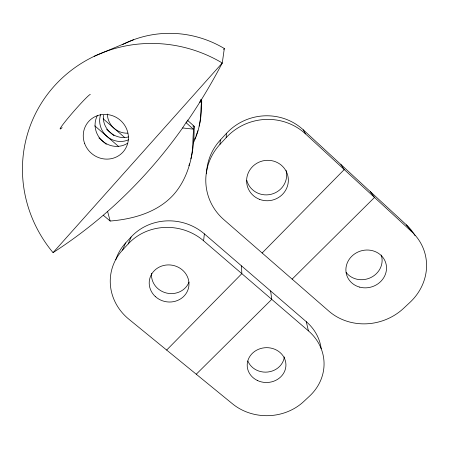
<?xml version="1.0" encoding="UTF-8"?>
<svg xmlns="http://www.w3.org/2000/svg" width="449" height="449" viewBox="0 0 449 449"><rect width="100%" height="100%" fill="white"/><g stroke="black" fill="none" stroke-linecap="round" stroke-linejoin="round"><path stroke-width="0.67" d="M406.401 224.87L411.593 231.583A54.133 49.586 -17.6 0 1 409.909 302.43L403.572 308.345A53.925 49.384 -16.6 0 1 328.893 311.157L223.787 219.589A55.182 53.369 -10.5 0 1 219.999 144.331L226.201 137.596L226.352 133.476A53.762 52.151 -14.1 0 1 303.283 129.84L406.401 224.87A52.584 48.335 -18 0 1 415.011 235.59M219.999 144.331L220.33 140.021L226.352 133.476M125.619 242.954L122.538 250.071A52.696 48.902 11.4 0 0 128.857 319.194L232.548 403.859A51.074 45.82 -1.8 0 0 303.76 401.513L309.574 396.085A51.22 46.039 -2.5 0 0 308.412 330.862L203.588 240.782L204.379 233.884A51.343 47.942 11 0 0 131.136 236.96L125.619 242.954A51.22 47.689 11.5 0 0 115.769 259.786M190.847 158.912C193.671 148.215 192.223 136.928 194.159 126.248L187.216 120.057M199.132 126.124C201.27 117.683 200.467 108.826 201.702 100.363L200.697 99.459M195.904 136.322L197.953 130.681M122.487 44.597A104.589 102.159 29.8 0 1 224.315 48.514L222.272 62.995A133.589 128.577 23.5 0 0 53.981 86.399A133.589 128.577 23.5 0 0 53.049 252.635A742.747 584.413 63.3 0 0 103.264 215.234L107.592 211.457A712.092 564.505 63 0 0 182.591 127.954L186.616 121.707M188.877 165.72L189.579 163.79M122.538 250.071L128.206 243.925L131.136 236.96M194.557 139.257L195.399 137.529M193.339 142.911C199.816 129.783 201.848 114.877 201.702 100.363L200.31 100.211M53.049 252.635L222.272 62.995A785.666 611.123 63.1 0 1 186.24 122.824M166.658 350.057L241.831 273.649L241.534 265.903M262.137 253L344.237 169.548L340.914 164.519M196.252 374.225L271.746 299.354L270.618 290.963M292.136 279.132L374.517 197.431L370.341 191.639M94.172 56.316L133.505 39.765M103.253 215.217L110.162 221.037C133.016 219.179 157.066 212.506 173.129 195.18C189.848 176.631 194.4 150.46 194.159 126.248L192.846 126.102M199.575 102.013L201.169 102.192L200.114 101.244M182.603 127.959L193.317 129.132L186.217 122.807M98.898 137.91L106.312 144.309M204.379 233.884L306.285 321.697A49.822 44.973 -2.6 0 1 321.209 348.794M94.722 125.804L118.502 146.391M106.632 129.357L114.024 135.766M103.147 118.789L124.676 137.523M303.283 129.84L305.488 133.864L411.593 231.583M107.592 211.457L110.162 221.037M306.285 321.697L308.412 330.862M62.147 127.6A22.989 1.358 -48.8 0 1 70.471 115.185A22.989 1.358 -48.8 0 1 90.339 94.43M286.148 170.44A20.295 19.644 -12.9 0 1 271.207 194.271A20.295 19.644 -12.9 0 1 246.765 180.279M206.546 173.825A53.571 51.916 -11.1 0 1 220.33 140.021M226.201 137.596A55.379 53.622 -13.4 0 1 305.488 133.864M381.257 255.049A19.879 18.302 -17.3 0 1 370.981 277.488A19.879 18.302 -17.3 0 1 346.128 272.453M284.329 356.927A18.847 17.017 -1.9 0 1 267.812 372.019A18.847 17.017 -1.9 0 1 247.882 361.03M189.023 282.101A19.386 18.061 10.6 0 1 166.579 293.057A19.386 18.061 10.6 0 1 151.588 273.295M128.206 243.925A52.825 49.166 10.9 0 1 203.588 240.782M224.292 48.509A564.292 465.097 64.3 0 1 223.748 49.553M127.847 133.173A19.245 18.549 43.7 0 1 107.345 114.057M128.42 136.939A19.874 19.127 42.7 0 1 103.416 115.163M128.638 139.746A20.441 19.644 41.9 0 1 106.604 136.086A20.441 19.644 41.9 0 1 100.627 114.562M127.437 143.36A21.148 20.289 40.9 0 1 102.041 140.604A21.148 20.289 40.9 0 1 97.366 115.561M259.421 199.3A20.907 20.194 -12.3 0 0 288.185 177.669A20.907 20.194 -12.3 0 0 254.83 164.62A20.907 20.194 -12.3 0 0 259.421 199.3M359.621 287.113A20.463 18.774 -17 0 0 386.146 264.399A20.463 18.774 -17 0 0 352.847 255.29A20.463 18.774 -17 0 0 359.621 287.113M257.294 380.438A19.374 17.421 -1.8 0 0 285.929 364.537A19.374 17.421 -1.8 0 0 256.463 350.282A19.374 17.421 -1.8 0 0 257.294 380.438M155.236 296.441A19.947 18.521 10.5 0 0 188.389 288.483A19.947 18.521 10.5 0 0 163.661 265.477A19.947 18.521 10.5 0 0 155.236 296.441M84.603 143.422A22.989 21.95 38.8 0 0 123.121 151.914A22.989 21.95 38.8 0 0 109.786 114.938A22.989 21.95 38.8 0 0 84.603 143.422"/></g></svg>
